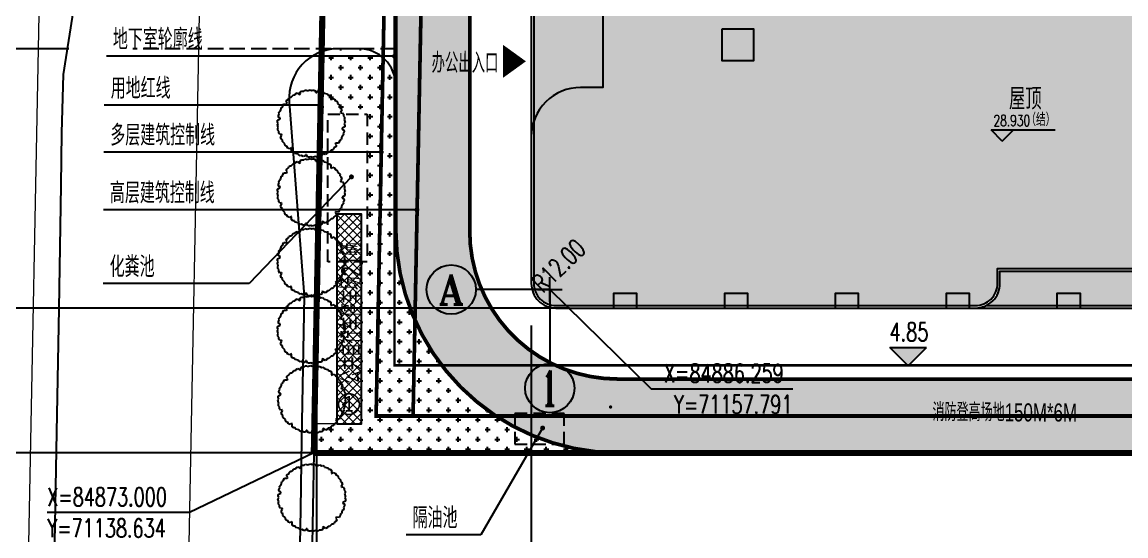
# Model space of a CAD drawing. Header units: metres. Extents: x 71066629 to 71645179, y 84793221 to 85208804.
# Drawn here: x 71114949 to 71204568, y 84866271 to 84907961 of the extents above; entities that cross this region are included whole.
import ezdxf
from ezdxf.enums import TextEntityAlignment as Align

# ---------------------------------------------------------------- set-up
doc = ezdxf.new("R2010")
doc.units = ezdxf.units.M
doc.header["$LTSCALE"] = 1000
for name, pattern in [('ACAD_ISO04W100', [30, 24, -3, 0, -3]), ('CENTER', [50.8, 31.75, -6.35, 6.35, -6.35]), ('CONTINOUS', [15000, 5000, 5000, 5000]), ('DASH', [0.35, 0.25, -0.1]), ('DASHED', [19.05, 12.7, -6.35]), ('DASHEDX2', [1.5, 1, -0.5]), ('HIDDENX2', [19.05, 12.7, -6.35])]:
    doc.linetypes.add(name, pattern=pattern)
for name, color, linetype in [('A_N_AXIS_TEXT', 7, 'Continuous'), ('A_N_DIM_ELEV', 3, 'Continuous'), ('A_N_DIM_LEAD', 3, 'Continuous'), ('A_N_PUB_TEXT', 7, 'Continuous'), ('A_OTHER_MEMBER', 134, 'Continuous'), ('A_ROOF_2', 136, 'Continuous'), ('A_SITEP_PLANT', 85, 'Continuous'), ('A_SITEP_TEX_2', 7, 'Continuous'), ('DIM_COOR', 3, 'Continuous'), ('DIM_SYMB', 3, 'Continuous'), ('G-ANN0-GRID', 85, 'Continuous'), ('G-ANNO-DIMS', 3, 'Continuous'), ('G-ANNO-LEVL', 3, 'Continuous'), ('G-ANNO-TEXT', 7, 'Continuous'), ('G-BLDG-HIGH', 1, 'Continuous'), ('G-BLDG-MULT', 1, 'Continuous'), ('G-BLDG-OTLN', 2, 'Continuous'), ('G-BLDG-POIT', 6, 'Continuous'), ('G-BLDG-ROOF', 34, 'Continuous'), ('G-BSMT-OTLN', 5, 'HIDDENX2'), ('G-FRIE-FLWL', 6, 'Continuous'), ('G-PLTG', 105, 'Continuous'), ('G-SDWK', 157, 'Continuous'), ('G-SITE-GREN', 72, 'Continuous'), ('G-SITE-PROP', 1, 'Continuous'), ('G-STRU', 134, 'Continuous'), ('G_DRIV_ROAD', 145, 'Continuous'), ('G_H_252', 252, 'Continuous'), ('G_H_253', 253, 'Continuous'), ('G_N_GUIDES', 3, 'DASH'), ('G_N_PUB_TEXT', 7, 'Continuous'), ('G_SITE_REDL', 1, 'CONTINOUS'), ('PUB_DIM', 3, 'Continuous'), ('PUB_TEXT', 7, 'Continuous')]:
    doc.layers.add(name, color=color, linetype=linetype)
for name, color, linetype, lineweight in [('G-PATT-251', 251, 'Continuous', 13), ('G-ROAD-CNTR', 24, 'DASHED', 13), ('G-ROAD-园区', 175, 'Continuous', 13), ('G-ROAD-市政', 1, 'Continuous', 13)]:
    doc.layers.add(name, color=color, linetype=linetype, lineweight=lineweight)
doc.styles.add('_TCH_AXIS', font='romant.shx')
doc.styles.add('_TCH_DIM', font='SIMPLEX', dxfattribs={"bigfont": 'GBCBIG'})
doc.styles.add('dim_font', font='SIMPLEX.shx', dxfattribs={"width": 0.8})
doc.styles.add('GAD A', font='$ gad e.shx', dxfattribs={"width": 0.7, "bigfont": '$ gad c.shx'})
doc.styles.add('黑体', font='simhei.ttf', dxfattribs={"width": 0.8})
doc.dimstyles.new('DIMN1', dxfattribs={"dimscale": 0.005, "dimtxt": 300, "dimasz": 100, "dimexe": 250, "dimexo": 300, "dimgap": 150, "dimtad": 1, "dimzin": 0, "dimdsep": 46, "dimtxsty": 'dim_font', "dimblk": 'ARCHTICK', "dimcen": 0.09, "dimclrt": 7, "dimazin": 2, "dimtfac": 1, "dimtdec": 0, "dimtix": 1, "dimtmove": 2, "dimatfit": 3, "dimldrblk": 'ARCHTICK', "dimfxl": 1, "dimtolj": 1, "dimtzin": 0, "dimarcsym": 0})
doc.dimstyles.new('DIMN500', dxfattribs={"dimscale": 5, "dimtxt": 300, "dimasz": 100, "dimexe": 250, "dimexo": 300, "dimgap": 150, "dimtad": 1, "dimdec": 0, "dimzin": 0, "dimdsep": 46, "dimtxsty": 'dim_font', "dimblk": 'ARCHTICK', "dimcen": 0.09, "dimclrt": 7, "dimazin": 2, "dimtfac": 1, "dimtdec": 0, "dimtix": 1, "dimtmove": 2, "dimatfit": 3, "dimldrblk": 'ARCHTICK', "dimtolj": 1, "dimtzin": 0, "dimarcsym": 0})

# ---------------------------------------------------------------- blocks, each defined once
blk = doc.blocks.new('20130417-8#')
at = {"layer": 'G_H_252', "linetype": 'ByBlock'}
blk.add_hatch(color=256, dxfattribs=at).paths.add_polyline_path([(24300, 26500), (24300, 51000, 0.414214), (22500, 52800), (-1515, 52800, 0.474867), (-4140, 49581), (-1611, 37267, -0.050684), (-1300, 34209), (-1300, 500, 0.414214), (500, -1300), (34550, -1300, 0.414214), (36350, 500), (36350, 1700), (57750, 1700), (57750, 500, 0.414214), (59550, -1300), (76500, -1300, 0.414214), (78300, 500), (78300, 22500, 0.414214), (76500, 24300), (26500, 24300, -0.414214)])
at = {"layer": 'G_H_253'}
h = blk.add_hatch(color=256, dxfattribs=at)
h.dxf.hatch_style = 1
h.paths.add_polyline_path([(58678, -1300, -0.287492), (57550, 500), (57550, 1500), (36550, 1500), (36550, 500, -0.287492), (35422, -1300)])
at = {"layer": 'A_N_DIM_ELEV'}
for p, q in [((36739, 12051), (35839, 12951)), ((35839, 12951), (41040, 12951)), ((36739, 12051), (37639, 12951))]:
    blk.add_line(p, q, dxfattribs=at)
at = {"layer": 'A_ROOF_2'}
blk.add_lwpolyline([(14000, 21160), (16540, 21160), (16540, 18560), (14000, 18560)], close=True, dxfattribs=at)
at = {"layer": 'G-ANN0-GRID'}
for q in [(-6000, 0), (0, -6000)]:
    blk.add_line((0, 0), q, dxfattribs=at)
for centre in [(-8000, 0), (0, -8000)]:
    blk.add_circle(centre, 2000, dxfattribs=at)
at = {"layer": 'G-BLDG-OTLN'}
blk.add_lwpolyline([(4300, 33500), (4300, 16400), (2500, 16400, 0.414214), (-1500, 12400), (-1500, 500, 0.414214), (500, -1500), (5200, -1500), (5200, -300), (7050, -300), (7050, -1500), (14200, -1500), (14200, -300), (16050, -300), (16050, -1500), (23200, -1500), (23200, -300), (25050, -300), (25050, -1500), (32200, -1500), (32200, -300), (34050, -300), (34050, -1500), (41200, -1500), (41200, -300), (43050, -300), (43050, -1500), (50200, -1500)], format="xyb", dxfattribs=at)
at = {"layer": 'G-BLDG-POIT', "linetype": 'CONTINOUS', "ltscale": 0.1}
for p, q in [((0, -1000), (0, 1000)), ((-1000, 0), (1000, 0))]:
    blk.add_line(p, q, dxfattribs=at)
at = {"layer": 'G-BLDG-ROOF'}
for p, q in [((34550, -1500), (59550, -1500)), ((35422, -1300), (58678, -1300))]:
    blk.add_line(p, q, dxfattribs=at)
blk.add_lwpolyline([(-1515, 53000, 0.474867), (-4336, 49541), (-1807, 37227, -0.050684), (-1500, 34209), (-1500, 500, 0.414214), (500, -1500), (34550, -1500, 0.414214), (36550, 500), (36550, 1500), (57550, 1500), (57550, 500, 0.414214), (59550, -1500), (76500, -1500, 0.414214), (78500, 500), (78500, 22500, 0.414214), (76500, 24500), (26500, 24500, -0.414214), (24500, 26500), (24500, 51000, 0.414214), (22500, 53000), (-1515, 53000)], format="xyb", dxfattribs=at)
blk.add_lwpolyline([(-1515, 52800, 0.474867), (-4140, 49581), (-1611, 37267, -0.050684), (-1300, 34209), (-1300, 500, 0.414214), (500, -1300), (34550, -1300, 0.414214), (36350, 500), (36350, 1700), (57750, 1700), (57750, 500, 0.414214), (59550, -1300), (76500, -1300, 0.414214), (78300, 500), (78300, 22500, 0.414214), (76500, 24300), (26500, 24300, -0.414214), (24300, 26500), (24300, 51000, 0.414214), (22500, 52800)], format="xyb", close=True, dxfattribs=at)
at = {"layer": 'A_N_AXIS_TEXT', "style": '_TCH_AXIS'}
for s, height, width, p, p2 in [('A', 2430, 0.9, (-9041, -1215), (-6959, -1215)), ('1', 2889, 0.5, (-688, -9445), (688, -9445))]:
    blk.add_text(s, height=height, dxfattribs=dict(at, width=width)).set_placement(p, p2, align=Align.FIT)
at = {"layer": 'A_N_PUB_TEXT', "linetype": 'ByBlock', "style": 'GAD A', "width": 0.8}
blk.add_text('屋顶', height=1750, dxfattribs=at).set_placement((37282, 14601))
at = {"layer": 'PUB_TEXT', "style": '_TCH_DIM'}
blk.add_text('（结）', height=1050, dxfattribs=at).set_placement((38685, 13266))
at = {"layer": 'PUB_TEXT', "style": '_TCH_DIM', "width": 0.705882}
blk.add_text('28.930', height=892.5, dxfattribs=at).set_placement((36019, 13266))
blk = doc.blocks.new('BRANCHD', base_point=(0.5, 0.5))
for p, q in [((0.951, 0.743), (0.931, 0.754)), ((0.962, 0.694), (0.951, 0.743)), ((0.974, 0.687), (0.962, 0.694)), ((0.987, 0.668), (0.974, 0.687)), ((0.982, 0.647), (0.987, 0.668)), ((0.97, 0.587), (0.994, 0.594)), ((0.97, 0.571), (0.97, 0.587)), ((1.008, 0.55), (0.97, 0.571)), ((0.997, 0.62), (0.982, 0.647)), ((0.994, 0.594), (0.997, 0.62)), ((0.998, 0.504), (1.008, 0.52)), ((1.008, 0.52), (1.008, 0.55))]:
    blk.add_line(p, q)
blk = doc.blocks.new('A$C203C35CE')
at = {"layer": 'A_SITEP_PLANT', "extrusion": (0, 0, -1), "yscale": 2981.739130434784, "zscale": -2981.739130434782}
for xscale, rotation in [(2981.739130434763, 60.00000000017639), (2981.739130434784, 90), (2981.739130434794, 30.00000000017586), (2981.739130434769, 120.0000000001762), (2981.739130434778, 150.0000000001759), (2981.739130434778, 330.0000000001759), (2981.739130434755, 180.0000000001761), (2981.739130434769, 300.0000000001762), (2981.739130434794, 210.0000000001759), (2981.739130434784, 270), (2981.739130434763, 240.0000000001764)]:
    blk.add_blockref('BRANCHD', (-1526, 1526), dxfattribs=dict(at, xscale=xscale, rotation=rotation))
at = {"layer": 'A_SITEP_PLANT', "extrusion": (0, 0, -1), "xscale": 2981.739130434755, "yscale": 2981.739130434784, "zscale": -2981.739130434782}
blk.add_blockref('BRANCHD', (-1526, 1526), dxfattribs=at)
blk = doc.blocks.new('A$C237376EB')
at = {"layer": 'G-ROAD-CNTR', "linetype": 'ACAD_ISO04W100'}
blk.add_line((557.882, 796.653), (549.858, 385.849), dxfattribs=at)
at = {"layer": 'G-ROAD-市政', "linetype": 'Continuous'}
for p, q in [((564.51, 623.909), (560.745, 431.142)), ((537.729, 430.556), (539.096, 500.543))]:
    blk.add_line(p, q, dxfattribs=at)
at = {"layer": 'G-SITE-GREN', "color": 3, "linetype": 'Continuous'}
blk.add_line((561.325, 460.849), (719.552, 460.849), dxfattribs=at)
blk = doc.blocks.new('_ARCHTICK')
at = {"color": 0, "linetype": 'ByBlock', "const_width": 0.4}
blk.add_lwpolyline([(-0.5, -0.5), (0.5, 0.5)], dxfattribs=at)
blk = doc.blocks.new('*D27')
at = {"layer": 'Defpoints', "color": 0, "transparency": 16777216}
for p in [(71107625, 84939259), (71160886, 84939259), (71160886, 84884759)]:
    blk.add_point(p, dxfattribs=at)
at = {"layer": 'G-ANNO-DIMS', "color": 0, "lineweight": -2, "transparency": 16777216}
for p, q in [((71159386, 84939259), (71106375, 84939259)), ((71107625, 84884759), (71107625, 84939259)), ((71159386, 84884759), (71106375, 84884759))]:
    blk.add_line(p, q, dxfattribs=at)
at = {"layer": 'G-ANNO-DIMS', "color": 0, "lineweight": -2, "transparency": 16777216, "xscale": 500, "yscale": 500, "zscale": 500}
for p, rotation in [((71107625, 84939259), 90), ((71107625, 84884759), 270)]:
    blk.add_blockref('_ARCHTICK', p, dxfattribs=dict(at, rotation=rotation))
at = {"layer": 'G-ANNO-DIMS', "color": 7, "transparency": 16777216, "insert": (71106125, 84912009), "char_height": 1500, "attachment_point": 5, "rotation": 90, "style": 'dim_font'}
blk.add_mtext('\\A1;54500', dxfattribs=at)
blk = doc.blocks.new('*D28')
at = {"layer": 'Defpoints', "color": 0, "transparency": 16777216}
for p in [(71107625, 84884759), (71160886, 84884759), (71160886, 84873000)]:
    blk.add_point(p, dxfattribs=at)
at = {"layer": 'G-ANNO-DIMS', "color": 0, "lineweight": -2, "transparency": 16777216}
for p, q in [((71159386, 84884759), (71106375, 84884759)), ((71107625, 84873000), (71107625, 84884759)), ((71159386, 84873000), (71106375, 84873000))]:
    blk.add_line(p, q, dxfattribs=at)
at = {"layer": 'G-ANNO-DIMS', "color": 0, "lineweight": -2, "transparency": 16777216, "xscale": 500, "yscale": 500, "zscale": 500}
for p, rotation in [((71107625, 84884759), 90), ((71107625, 84873000), 270)]:
    blk.add_blockref('_ARCHTICK', p, dxfattribs=dict(at, rotation=rotation))
at = {"layer": 'G-ANNO-DIMS', "color": 7, "transparency": 16777216, "insert": (71106125, 84878880), "char_height": 1500, "attachment_point": 5, "rotation": 90, "style": 'dim_font'}
blk.add_mtext('\\A1;11759', dxfattribs=at)
blk = doc.blocks.new('*D68')
at = {"layer": 'Defpoints', "color": 0, "transparency": 16777216}
for p in [(71113223, 84905799), (71120250, 84905799), (71120250, 84822529)]:
    blk.add_point(p, dxfattribs=at)
at = {"layer": 'PUB_DIM', "color": 0, "lineweight": -2, "transparency": 16777216}
for p, q in [((71118750, 84905799), (71111973, 84905799)), ((71113223, 84822529), (71113223, 84905799)), ((71118750, 84822529), (71111973, 84822529))]:
    blk.add_line(p, q, dxfattribs=at)
at = {"layer": 'PUB_DIM', "color": 0, "lineweight": -2, "transparency": 16777216, "xscale": 500, "yscale": 500, "zscale": 500}
for p, rotation in [((71113223, 84905799), 90), ((71113223, 84822529), 270)]:
    blk.add_blockref('_ARCHTICK', p, dxfattribs=dict(at, rotation=rotation))
at = {"layer": 'PUB_DIM', "color": 7, "transparency": 16777216, "insert": (71111723, 84864164), "char_height": 1500, "attachment_point": 5, "rotation": 90, "style": 'dim_font'}
blk.add_mtext('\\A1;83270', dxfattribs=at)
blk = doc.blocks.new('*D69')
at = {"layer": 'Defpoints', "color": 0, "transparency": 16777216}
for p in [(71113223, 84916799), (71120250, 84916799), (71120250, 84905799)]:
    blk.add_point(p, dxfattribs=at)
at = {"layer": 'PUB_DIM', "color": 0, "lineweight": -2, "transparency": 16777216}
for p, q in [((71118750, 84916799), (71111973, 84916799)), ((71113223, 84905799), (71113223, 84916799)), ((71118750, 84905799), (71111973, 84905799))]:
    blk.add_line(p, q, dxfattribs=at)
at = {"layer": 'PUB_DIM', "color": 0, "lineweight": -2, "transparency": 16777216, "xscale": 500, "yscale": 500, "zscale": 500}
for p, rotation in [((71113223, 84916799), 90), ((71113223, 84905799), 270)]:
    blk.add_blockref('_ARCHTICK', p, dxfattribs=dict(at, rotation=rotation))
at = {"layer": 'PUB_DIM', "color": 7, "transparency": 16777216, "insert": (71111723, 84911299), "char_height": 1500, "attachment_point": 5, "rotation": 90, "style": 'dim_font'}
blk.add_mtext('\\A1;11000', dxfattribs=at)
blk = doc.blocks.new('*D99')
at = {"layer": 'Defpoints', "color": 0, "transparency": 16777216}
for p in [(71138847, 84884852), (71156274, 84884852), (71156274, 84856704)]:
    blk.add_point(p, dxfattribs=at)
at = {"layer": 'G-ANNO-DIMS', "color": 0, "lineweight": -2, "transparency": 16777216}
for p, q in [((71138847, 84883352), (71138847, 84855454)), ((71156274, 84883352), (71156274, 84855454)), ((71138847, 84856704), (71156274, 84856704))]:
    blk.add_line(p, q, dxfattribs=at)
at = {"layer": 'G-ANNO-DIMS', "color": 0, "lineweight": -2, "transparency": 16777216, "xscale": 500, "yscale": 500, "zscale": 500, "rotation": 180}
blk.add_blockref('_ARCHTICK', (71138847, 84856704), dxfattribs=at)
at = {"layer": 'G-ANNO-DIMS', "color": 0, "lineweight": -2, "transparency": 16777216, "xscale": 500, "yscale": 500, "zscale": 500}
blk.add_blockref('_ARCHTICK', (71156274, 84856704), dxfattribs=at)
at = {"layer": 'G-ANNO-DIMS', "color": 7, "transparency": 16777216, "insert": (71147561, 84858204), "char_height": 1500, "attachment_point": 5, "style": 'dim_font'}
blk.add_mtext('\\A1;17427', dxfattribs=at)
blk = doc.blocks.new('*D100')
at = {"layer": 'Defpoints', "color": 0, "transparency": 16777216}
for p in [(71156274, 84884852), (71240553, 84884852), (71240553, 84856704)]:
    blk.add_point(p, dxfattribs=at)
at = {"layer": 'G-ANNO-DIMS', "color": 0, "lineweight": -2, "transparency": 16777216}
for p, q in [((71156274, 84883352), (71156274, 84855454)), ((71240553, 84883352), (71240553, 84855454)), ((71156274, 84856704), (71240553, 84856704))]:
    blk.add_line(p, q, dxfattribs=at)
at = {"layer": 'G-ANNO-DIMS', "color": 0, "lineweight": -2, "transparency": 16777216, "xscale": 500, "yscale": 500, "zscale": 500, "rotation": 180}
blk.add_blockref('_ARCHTICK', (71156274, 84856704), dxfattribs=at)
at = {"layer": 'G-ANNO-DIMS', "color": 0, "lineweight": -2, "transparency": 16777216, "xscale": 500, "yscale": 500, "zscale": 500}
blk.add_blockref('_ARCHTICK', (71240553, 84856704), dxfattribs=at)
at = {"layer": 'G-ANNO-DIMS', "color": 7, "transparency": 16777216, "insert": (71198413, 84858204), "char_height": 1500, "attachment_point": 5, "style": 'dim_font'}
blk.add_mtext('\\A1;84.26', dxfattribs=at)
blk = doc.blocks.new('*D154')
at = {"layer": 'Defpoints', "color": 0, "transparency": 16777216}
for p in [(71156274, 84886760), (71156292, 84886760), (71156292, 84886760)]:
    blk.add_point(p, dxfattribs=at)
at = {"layer": 'PUB_DIM', "color": 0, "lineweight": -2, "transparency": 16777216}
for p, q in [((71156274, 84886761), (71156274, 84886761)), ((71156274, 84886760), (71156292, 84886760)), ((71156292, 84886758), (71156292, 84886758))]:
    blk.add_line(p, q, dxfattribs=at)
at = {"layer": 'PUB_DIM', "color": 0, "lineweight": -2, "transparency": 16777216, "xscale": 0.5, "yscale": 0.5, "zscale": 0.5}
for p, rotation in [((71156274, 84886760), 178.8810751289459), ((71156292, 84886760), 358.8810751289458)]:
    blk.add_blockref('_ARCHTICK', p, dxfattribs=dict(at, rotation=rotation))
at = {"layer": 'PUB_DIM', "color": 7, "transparency": 16777216, "insert": (71156283, 84886761), "char_height": 1.5, "attachment_point": 5, "rotation": 358.88108, "style": 'dim_font'}
blk.add_mtext('\\A1;17.39', dxfattribs=at)
blk = doc.blocks.new('*D166')
at = {"layer": 'Defpoints', "color": 0, "transparency": 16777216}
for p in [(71156292, 84874379), (71156596, 84874379), (71156596, 84874371)]:
    blk.add_point(p, dxfattribs=at)
at = {"layer": 'PUB_DIM', "color": 0, "lineweight": -2, "transparency": 16777216}
for p, q in [((71156292, 84874378), (71156292, 84874370)), ((71156292, 84874371), (71156596, 84874371)), ((71156596, 84874378), (71156596, 84874370))]:
    blk.add_line(p, q, dxfattribs=at)
at = {"layer": 'PUB_DIM', "color": 0, "lineweight": -2, "transparency": 16777216, "xscale": 0.5, "yscale": 0.5, "zscale": 0.5, "rotation": 180}
blk.add_blockref('_ARCHTICK', (71156292, 84874371), dxfattribs=at)
at = {"layer": 'PUB_DIM', "color": 0, "lineweight": -2, "transparency": 16777216, "xscale": 0.5, "yscale": 0.5, "zscale": 0.5}
blk.add_blockref('_ARCHTICK', (71156596, 84874371), dxfattribs=at)
at = {"layer": 'PUB_DIM', "color": 7, "transparency": 16777216, "insert": (71156444, 84874373), "char_height": 1.5, "attachment_point": 5, "style": 'dim_font'}
blk.add_mtext('\\A1;304.20', dxfattribs=at)
blk = doc.blocks.new('*D168')
at = {"layer": 'Defpoints', "color": 0, "transparency": 16777216}
for p in [(71163291, 84884760), (71163291, 84884754), (71163296, 84884760)]:
    blk.add_point(p, dxfattribs=at)
at = {"layer": 'PUB_DIM', "color": 0, "lineweight": -2, "transparency": 16777216}
for p, q in [((71163293, 84884760), (71163297, 84884760)), ((71163293, 84884754), (71163297, 84884754)), ((71163296, 84884754), (71163296, 84884760))]:
    blk.add_line(p, q, dxfattribs=at)
at = {"layer": 'PUB_DIM', "color": 0, "lineweight": -2, "transparency": 16777216, "xscale": 0.5, "yscale": 0.5, "zscale": 0.5}
for p, rotation in [((71163296, 84884760), 90), ((71163296, 84884754), 270)]:
    blk.add_blockref('_ARCHTICK', p, dxfattribs=dict(at, rotation=rotation))
at = {"layer": 'PUB_DIM', "color": 7, "transparency": 16777216, "insert": (71163294, 84884757), "char_height": 1.5, "attachment_point": 5, "rotation": 90, "style": 'dim_font'}
blk.add_mtext('\\A1;5.76', dxfattribs=at)
blk = doc.blocks.new('*D169')
at = {"layer": 'Defpoints', "color": 0, "transparency": 16777216}
for p in [(71163291, 84884754), (71163291, 84884748), (71163296, 84884754)]:
    blk.add_point(p, dxfattribs=at)
at = {"layer": 'PUB_DIM', "color": 0, "lineweight": -2, "transparency": 16777216}
for p, q in [((71163293, 84884754), (71163297, 84884754)), ((71163293, 84884748), (71163297, 84884748)), ((71163296, 84884748), (71163296, 84884754))]:
    blk.add_line(p, q, dxfattribs=at)
at = {"layer": 'PUB_DIM', "color": 0, "lineweight": -2, "transparency": 16777216, "xscale": 0.5, "yscale": 0.5, "zscale": 0.5}
for p, rotation in [((71163296, 84884754), 90), ((71163296, 84884748), 270)]:
    blk.add_blockref('_ARCHTICK', p, dxfattribs=dict(at, rotation=rotation))
at = {"layer": 'PUB_DIM', "color": 7, "transparency": 16777216, "insert": (71163294, 84884751), "char_height": 1.5, "attachment_point": 5, "rotation": 90, "style": 'dim_font'}
blk.add_mtext('\\A1;6.00', dxfattribs=at)
blk = doc.blocks.new('*D180')
at = {"layer": 'Defpoints', "color": 0, "transparency": 16777216}
for p in [(71156274, 84886760), (71156292, 84886760), (71156292, 84886760)]:
    blk.add_point(p, dxfattribs=at)
at = {"layer": 'PUB_DIM', "color": 0, "lineweight": -2, "transparency": 16777216}
for p, q in [((71156274, 84886761), (71156274, 84886761)), ((71156274, 84886760), (71156292, 84886760)), ((71156292, 84886758), (71156292, 84886758))]:
    blk.add_line(p, q, dxfattribs=at)
at = {"layer": 'PUB_DIM', "color": 0, "lineweight": -2, "transparency": 16777216, "xscale": 0.5, "yscale": 0.5, "zscale": 0.5}
for p, rotation in [((71156274, 84886760), 178.8810751289459), ((71156292, 84886760), 358.8810751289458)]:
    blk.add_blockref('_ARCHTICK', p, dxfattribs=dict(at, rotation=rotation))
at = {"layer": 'PUB_DIM', "color": 7, "transparency": 16777216, "insert": (71156283, 84886761), "char_height": 1.5, "attachment_point": 5, "rotation": 358.88108, "style": 'dim_font'}
blk.add_mtext('\\A1;17.39', dxfattribs=at)
blk = doc.blocks.new('*D185')
at = {"layer": 'Defpoints', "color": 0, "transparency": 16777216}
for p in [(71163291, 84884760), (71163291, 84884754), (71163296, 84884760)]:
    blk.add_point(p, dxfattribs=at)
at = {"layer": 'PUB_DIM', "color": 0, "lineweight": -2, "transparency": 16777216}
for p, q in [((71163293, 84884760), (71163297, 84884760)), ((71163293, 84884754), (71163297, 84884754)), ((71163296, 84884754), (71163296, 84884760))]:
    blk.add_line(p, q, dxfattribs=at)
at = {"layer": 'PUB_DIM', "color": 0, "lineweight": -2, "transparency": 16777216, "xscale": 0.5, "yscale": 0.5, "zscale": 0.5}
for p, rotation in [((71163296, 84884760), 90), ((71163296, 84884754), 270)]:
    blk.add_blockref('_ARCHTICK', p, dxfattribs=dict(at, rotation=rotation))
at = {"layer": 'PUB_DIM', "color": 7, "transparency": 16777216, "insert": (71163294, 84884757), "char_height": 1.5, "attachment_point": 5, "rotation": 90, "style": 'dim_font'}
blk.add_mtext('\\A1;5.76', dxfattribs=at)
blk = doc.blocks.new('*D186')
at = {"layer": 'Defpoints', "color": 0, "transparency": 16777216}
for p in [(71163291, 84884754), (71163291, 84884748), (71163296, 84884754)]:
    blk.add_point(p, dxfattribs=at)
at = {"layer": 'PUB_DIM', "color": 0, "lineweight": -2, "transparency": 16777216}
for p, q in [((71163293, 84884754), (71163297, 84884754)), ((71163293, 84884748), (71163297, 84884748)), ((71163296, 84884748), (71163296, 84884754))]:
    blk.add_line(p, q, dxfattribs=at)
at = {"layer": 'PUB_DIM', "color": 0, "lineweight": -2, "transparency": 16777216, "xscale": 0.5, "yscale": 0.5, "zscale": 0.5}
for p, rotation in [((71163296, 84884754), 90), ((71163296, 84884748), 270)]:
    blk.add_blockref('_ARCHTICK', p, dxfattribs=dict(at, rotation=rotation))
at = {"layer": 'PUB_DIM', "color": 7, "transparency": 16777216, "insert": (71163294, 84884751), "char_height": 1.5, "attachment_point": 5, "rotation": 90, "style": 'dim_font'}
blk.add_mtext('\\A1;6.00', dxfattribs=at)

msp = doc.modelspace()

# ---------------------------------------------------------------- hatches: boundary and pattern name
at = {"layer": 'G-ANNO-LEVL'}
msp.add_hatch(color=256, dxfattribs=at).paths.add_polyline_path([(71186889.873, 84880057.805), (71185389.873, 84881557.805), (71188389.873, 84881557.805)])
at = {"layer": 'G-FRIE-FLWL'}
h = msp.add_hatch(dxfattribs=at)
h.set_pattern_fill('AR-HBONE', color=256, scale=1000, style=0)
h.set_pattern_definition([(45, (-676619.85, 0), (6e-14, 862.1045876), [1828.8, -609.6]), (135, (-676188.8, 431.05), (6e-14, 862.1045876), [1828.8, -609.6])])
edge = h.paths.add_edge_path()
edge.add_line((71145291.497, 84939259.314), (71145291.497, 84891119.952))
edge.add_arc((71163411.855, 84891119.952), 18120.358, 180, 269.61814802)
edge.add_line((71163291.091, 84872999.997), (71240555.926, 84872999.997))
edge.add_line((71240555.926, 84872999.997), (71240555.926, 84878999.997))
edge.add_line((71240555.926, 84878999.997), (71163289.487, 84878999.997))
edge.add_arc((71163289.487, 84890998.387), 11998.39, 179.99231142, 270, ccw=False)
edge.add_line((71151291.097, 84890999.997), (71151291.097, 84939259.314))
edge.add_line((71151291.097, 84939259.314), (71145291.497, 84939259.314))
at = {"layer": 'G-PATT-251'}
h = msp.add_hatch(dxfattribs=at)
h.set_pattern_fill('ANSI37', color=256, scale=300, style=0)
h.set_pattern_definition([(45, (0, 0), (-336.7596045, 336.7596045), []), (135, (0, 0), (-336.7596045, -336.7596045), [])])
h.paths.add_polyline_path([(71140508.769, 84875374.188), (71142508.769, 84875374.188), (71142508.769, 84892374.188), (71140508.769, 84892374.188)])
at = {"layer": 'G-PLTG'}
h = msp.add_hatch(dxfattribs=at)
h.set_pattern_fill('CROSS', color=256, scale=500, style=0)
h.set_pattern_definition([(0, (0, 0), (793.75, 793.75), [396.875, -1190.625]), (90, (198.4, -198.4), (-793.75, 793.75), [396.875, -1190.625])])
h.paths.add_polyline_path([(71160984.086, 84873148.443), (71160984.086, 84872999.995), (71138633.836, 84872999.946), (71138680.208, 84875374.188), (71142508.769, 84875374.188), (71142508.769, 84888503.234), (71142959.84, 84888503.234), (71142959.84, 84900503.234), (71139172.38, 84900577.209), (71139269.826, 84905562.139), (71140626.753, 84905799.328), (71142291.195, 84905799.328, -0.414215988), (71145291.195, 84902799.303), (71145291.097, 84891000.136, 0.377054879)])

# ---------------------------------------------------------------- linework, layer by layer
at = {"layer": 'A_N_DIM_LEAD'}
for p, q in [((71141688.843, 84895402.731), (71133377.976, 84886743.03)), ((71133377.976, 84886743.03), (71121536.601, 84886743.03)), ((71157210.942, 84875023.979), (71152202.828, 84866364.277)), ((71152202.828, 84866364.277), (71146127.312, 84866364.277))]:
    msp.add_line(p, q, dxfattribs=at)
at = {"layer": 'A_N_DIM_LEAD', "const_width": 200}
for points in [[(71141758.085, 84895474.88, 1), (71141619.6, 84895330.582, 1)], [(71157261.005, 84875110.545, 1), (71157160.879, 84874937.413, 1)]]:
    msp.add_lwpolyline(points, format="xyb", close=True, dxfattribs=at)
at = {"layer": 'A_SITEP_TEX_2'}
msp.add_lwpolyline([(71153981.116, 84904776.527, 2700, 0, 0), (71155853.134, 84904776.527, 0, 0, 0)], format="xyseb", dxfattribs=at)
at = {"layer": 'DIM_COOR', "color": 3}
for p, q in [((71157791.453, 84886259.314), (71166020.431, 84878204.112)), ((71166020.431, 84878204.112), (71177515.431, 84878204.112)), ((71138633.758, 84873000), (71128537.609, 84868170.866)), ((71128537.609, 84868170.866), (71116987.609, 84868170.866))]:
    msp.add_line(p, q, dxfattribs=at)
at = {"layer": 'DIM_SYMB', "const_width": 133.333}
msp.add_lwpolyline([(71162778.822, 84876687.53, 1), (71162673.554, 84876769.362, 1)], format="xyb", close=True, dxfattribs=at)
at = {"layer": 'G-ANNO-DIMS'}
for p, q in [((71132156.06, 84905194.142), (71121796.116, 84905194.142)), ((71145191.661, 84905194.142), (71132156.06, 84905194.142)), ((71125363.156, 84901216.167), (71121619.751, 84901216.167)), ((71139184.859, 84901216.167), (71125363.156, 84901216.167)), ((71127693.648, 84897413.344), (71121587.374, 84897413.344)), ((71144111.535, 84897413.344), (71127693.648, 84897413.344)), ((71127013.197, 84892730.257), (71121557.537, 84892730.257)), ((71147006.21, 84892730.257), (71127013.197, 84892730.257))]:
    msp.add_line(p, q, dxfattribs=at)
at = {"layer": 'G-ANNO-DIMS', "const_width": 200}
for points in [[(71145291.661, 84905194.142, 1), (71145091.661, 84905194.142, 1)], [(71139284.859, 84901216.167, 1), (71139084.859, 84901216.167, 1)], [(71144211.535, 84897413.344, 1), (71144011.535, 84897413.344, 1)], [(71147106.21, 84892730.257, 1), (71146906.21, 84892730.257, 1)]]:
    msp.add_lwpolyline(points, format="xyb", close=True, dxfattribs=at)
at = {"layer": 'G-ANNO-LEVL'}
for p, q in [((71186889.873, 84880057.805), (71185389.873, 84881557.805)), ((71185389.873, 84881557.805), (71188389.873, 84881557.805)), ((71186889.873, 84880057.805), (71188389.873, 84881557.805))]:
    msp.add_line(p, q, dxfattribs=at)
at = {"layer": 'G-ANNO-TEXT', "const_width": 123.992}
msp.add_lwpolyline([(71140646.835, 84876964.826, 1), (71142332.883, 84876964.826, 1)], format="xyb", close=True, dxfattribs=at)
at = {"layer": 'G-BLDG-HIGH', "linetype": 'DASH', "ltscale": 5, "const_width": 300}
msp.add_lwpolyline([(71148092.747, 84947625.344), (71146693.905, 84875999.994)], dxfattribs=at)
at = {"layer": 'G-BLDG-MULT', "linetype": 'DASH', "ltscale": 5, "const_width": 300}
msp.add_lwpolyline([(71145082.796, 84947145.127), (71143693.332, 84875999.994), (71281870.002, 84875999.994), (71296811.975, 84875999.994), (71311745.979, 84876484.258), (71466129.695, 84881489.509), (71464935.393, 84925672.058), (71467623.383, 84955755.696), (71467410.204, 84963644.286), (71369769.258, 84964671.238), (71337717.675, 84964938.771), (71266511.92, 84965533.622), (71265268.492, 84965533.216), (71264047.088, 84965511.401), (71262826.14, 84965468.278), (71261606.214, 84965403.846), (71260387.023, 84965318.137), (71259170.082, 84965211.395), (71257955.463, 84965083.208), (71256754.527, 84964935.277), (71254843.755, 84964656.75), (71145082.796, 84947145.127)], dxfattribs=at)
at = {"layer": 'G-BSMT-OTLN', "ltscale": 0.1, "const_width": 200}
msp.add_lwpolyline([(71463841.627, 84964909.493), (71234641.627, 84964909.493), (71234641.627, 84958909.493), (71195336.438, 84958909.493), (71145191.627, 84950909.225), (71145191.627, 84880109.493), (71249141.627, 84880109.493), (71249141.627, 84877109.493), (71391141.627, 84877109.493), (71391141.627, 84880109.493), (71463841.627, 84880109.493)], close=True, dxfattribs=at)
at = {"layer": 'G-FRIE-FLWL', "linetype": 'DASH', "ltscale": 5}
for p, q in [((71145291.497, 84939259.314), (71145291.097, 84890999.997)), ((71151291.097, 84937898.358), (71151291.097, 84890999.997)), ((71145291.219, 84905799.328), (71123953.548, 84905799.328)), ((71233384.221, 84878999.997), (71163291.097, 84878999.997)), ((71163291.098, 84878999.997), (71240555.926, 84878999.997)), ((71240555.926, 84872999.997), (71163291.091, 84872999.997))]:
    msp.add_line(p, q, dxfattribs=at)
at = {"layer": 'G-FRIE-FLWL', "linetype": 'DASH', "ltscale": 5, "const_width": 300}
msp.add_lwpolyline([(71145291.497, 84939259.314), (71145291.497, 84891119.952, 0.412262898), (71163291.091, 84872999.997), (71240555.926, 84872999.997), (71240555.926, 84878999.997), (71163289.487, 84878999.997, -0.414252867), (71151291.097, 84890999.997), (71151291.097, 84939259.314), (71145291.497, 84939259.314)], format="xyb", dxfattribs=at)
at = {"layer": 'G-FRIE-FLWL', "linetype": 'DASH', "ltscale": 5}
for centre, radius, start, end in [((71163291.095, 84890999.994), 17999.998, 179.99998985, 269.99998985), ((71163291.097, 84890999.997), 12000, 180.00000018, 270.00000008)]:
    msp.add_arc(centre, radius, start, end, dxfattribs=at)
at = {"layer": 'G-ROAD-园区'}
msp.add_line((71145291.195, 84902799.303), (71145291.097, 84890999.991), dxfattribs=at)
msp.add_lwpolyline([(71142508.769, 84875374.188), (71138680.208, 84875374.188)], dxfattribs=at)
msp.add_arc((71163291.095, 84890999.987), 17999.998, 179.99998985, 269.99998985, dxfattribs=at)
at = {"layer": 'G-SDWK'}
for p, q in [((71142291.195, 84905799.328), (71140626.753, 84905799.328)), ((71136638.335, 84901495.155), (71137362.125, 84892004.577)), ((71137362.125, 84892004.577), (71137842, 84885714)), ((71137842, 84885714), (71137647.494, 84874093.772)), ((71137647.494, 84874093.772), (71137552.664, 84868442.415)), ((71137552.664, 84868442.415), (71137168.924, 84845505.46))]:
    msp.add_line(p, q, dxfattribs=at)
msp.add_lwpolyline([(71124209.949, 85008493.596), (71123831.362, 84985369.968), (71123546.48, 84969380.163), (71123228.287, 84951553.301), (71123119.235, 84938103.944), (71123089, 84933135), (71121311.638, 84922674.042), (71119750.714, 84913045.611), (71118493.439, 84905087.624), (71118275, 84903705), (71118158.604, 84898965.368), (71118096.125, 84894710.098), (71117920.349, 84884721.751), (71117738.199, 84874698.113), (71117575.73, 84865741.992)], dxfattribs=at)
for centre, radius, start, end in [((71140626.753, 84901799.328), 4000, 90, 184.36116857), ((71142291.195, 84902799.328), 3000, 359.99952543, 90)]:
    msp.add_arc(centre, radius, start, end, dxfattribs=at)
at = {"layer": 'G-SITE-PROP', "color": 1, "linetype": 'CENTER', "ltscale": 0.1, "const_width": 500}
msp.add_lwpolyline([(71472278.139, 84968593.364), (71472629.36, 84955600.218), (71469941.372, 84925516.599), (71471208.114, 84878652.581), (71471208.114, 84878652.581), (71296860.553, 84872999.995, -0.008064359), (71296860.553, 84872999.995), (71138633.758, 84872999.995, -0.828017038), (71138633.758, 84872999.995), (71140165.485, 84951423.818), (71254089.189, 84969599.609, -0.041638667), (71266531.938, 84970533.63), (71369816.367, 84969671.02), (71472278.139, 84968593.364), (71472629.36, 84955600.218), (71469941.372, 84925516.599), (71471208.114, 84878652.581), (71471208.114, 84878652.581), (71296860.553, 84872999.995, -0.008064359), (71296860.553, 84872999.995), (71138633.758, 84872999.995, -0.828017038), (71138633.758, 84872999.995), (71140169.386, 84951623.516)], format="xyb", dxfattribs=at)
at = {"layer": 'G-STRU', "linetype": 'DASHEDX2'}
msp.add_lwpolyline([(71142959.84, 84900503.234), (71142959.84, 84888503.234), (71139759.84, 84888503.234), (71139759.84, 84900503.234)], close=True, dxfattribs=at)
at = {"layer": 'G-STRU'}
msp.add_lwpolyline([(71140508.769, 84875374.188), (71142508.769, 84875374.188), (71142508.769, 84892374.188), (71140508.769, 84892374.188)], close=True, dxfattribs=at)
at = {"layer": 'G-STRU', "linetype": 'DASHEDX2', "elevation": 0.051}
msp.add_lwpolyline([(71154964.099, 84873708.51), (71158964.099, 84873708.51), (71158964.099, 84876208.51), (71154964.099, 84876208.51)], close=True, dxfattribs=at)
at = {"layer": 'G_DRIV_ROAD'}
for p, q in [((71138633.789, 84873000), (71138053.589, 84843293.03)), ((71281869.995, 84873000), (71138633.789, 84873000))]:
    msp.add_line(p, q, dxfattribs=at)
at = {"layer": 'G_SITE_REDL', "linetype": 'DASH', "ltscale": 5, "const_width": 300}
msp.add_lwpolyline([(71148092.747, 84947625.344), (71146693.905, 84875999.994)], dxfattribs=at)
at = {"layer": 'PUB_DIM', "ltscale": 0.5}
msp.add_lwpolyline([(71162153.219, 84889619.396, 0, 0, 0), (71155524.697, 84883209.849, 330, 0, 0), (71154805.816, 84882514.716, 0, 0, 0)], format="xyseb", dxfattribs=at)

# ---------------------------------------------------------------- block references
at = {"layer": 'A_OTHER_MEMBER', "linetype": 'ByBlock'}
msp.add_blockref('20130417-8#', (71157791.453, 84886259.314), dxfattribs=at)
at = {"layer": 'A_SITEP_PLANT', "xscale": 1.8, "yscale": 1.8, "zscale": 1.8, "rotation": 90}
for p in [(71141168.235, 84896975.152), (71141168.235, 84891399.404), (71141168.235, 84885740.909), (71141168.235, 84880255.279), (71141216.762, 84874605.361), (71141216.762, 84866624.612)]:
    msp.add_blockref('A$C203C35CE', p, dxfattribs=at)
at = {"layer": 'G_N_GUIDES', "xscale": 1000, "yscale": 1000, "zscale": 1000}
msp.add_blockref('A$C237376EB', (70577308.677, 84412150.795), dxfattribs=at)

# ---------------------------------------------------------------- texts
at = {"layer": 'A_N_PUB_TEXT', "style": '_TCH_DIM'}
for s, p in [('地下室轮廓线', (71122321.116, 84905719.142)), ('用地红线', (71122144.751, 84901741.167)), ('多层建筑控制线', (71122112.374, 84897938.344)), ('高层建筑控制线', (71122082.537, 84893255.257)), ('化粪池', (71122061.601, 84887268.03)), ('隔油池', (71146652.312, 84866889.277))]:
    msp.add_text(s, height=1687.9433, dxfattribs=at).set_placement(p)
at = {"layer": 'A_N_PUB_TEXT', "style": '_TCH_DIM', "width": 0.705882}
msp.add_text('4.85', height=1487.5, dxfattribs=at).set_placement((71185379.873, 84882082.805))
at = {"layer": 'G-ANNO-TEXT', "style": 'GAD A', "width": 0.7}
msp.add_text('公共自行车停车场21辆', height=1631.00444, rotation=89.79549516, dxfattribs=at).set_placement((71142464.732, 84878634.83))
at = {"layer": 'G-ANNO-TEXT', "style": '黑体', "width": 0.8}
msp.add_text('1', height=1314.346, dxfattribs=at).set_placement((71141128.976, 84876355.568))
at = {"layer": 'G-FRIE-FLWL', "linetype": 'DASH', "style": 'GAD A', "width": 0.7}
msp.add_text('消防登高场地150M*6M', height=1467.904, rotation=359.79549604, dxfattribs=at).set_placement((71188860.513, 84875586.118))
at = {"layer": 'G_N_PUB_TEXT', "style": 'GAD A', "width": 0.7}
msp.add_text('办公出入口', height=1631.0044, rotation=359.79549586, dxfattribs=at).set_placement((71148197.749, 84903840.056))
at = {"layer": 'PUB_DIM', "color": 7, "style": '_TCH_DIM', "width": 0.705882}
msp.add_text('R12.00', height=1487.5, rotation=44.03781141, dxfattribs=at).set_placement((71157246.379, 84885932.402))
at = {"layer": 'PUB_TEXT', "color": 3, "style": '_TCH_DIM', "width": 0.705882}
for s, p in [('X=84886.259', (71167065.431, 84878729.112)), ('Y=71157.791', (71167865.431, 84876191.612)), ('X=84873.000', (71116987.609, 84868695.866)), ('Y=71138.634', (71116987.609, 84866158.366))]:
    msp.add_text(s, height=1487.5, dxfattribs=at).set_placement(p)

# ---------------------------------------------------------------- dimensions: what is measured, and where the dimension line sits
at = {"layer": 'G-ANNO-DIMS'}
for p1, p2, distance, picture, middle in [((71160886.147, 84884759.314), (71160886.147, 84939259.314), 53261.144, '*D27', (71106125.003, 84912009.314)), ((71160886.147, 84873000), (71160886.147, 84884759.314), 53261.144, '*D28', (71106125.003, 84878879.657)), ((71138847.39, 84884851.581), (71156274.17, 84884851.581), -28147.134, '*D99', (71147560.78, 84858204.447))]:
    dim = msp.add_aligned_dim(p1=p1, p2=p2, distance=distance, dimstyle='DIMN500', dxfattribs=at)
    dim.commit()
    dim.dimension.update_dxf_attribs({"geometry": picture, "text_midpoint": middle})
dim = msp.add_aligned_dim(p1=(71156274.17, 84884851.581), p2=(71240552.704, 84884851.581), distance=-28147.134, text='84.26', dimstyle='DIMN500', dxfattribs=at)
dim.commit()
dim.dimension.update_dxf_attribs({"geometry": '*D100', "text_midpoint": (71198413.437, 84858204.447)})
at = {"layer": 'PUB_DIM'}
for p1, p2, distance, dimstyle, picture, middle in [((71120249.788, 84905799.328), (71120249.788, 84916799.328), 7027.017, 'DIMN500', '*D69', (71111722.771, 84911299.328)), ((71120249.788, 84822529.201), (71120249.788, 84905799.328), 7027.017, 'DIMN500', '*D68', (71111722.771, 84864164.264)), ((71156274.199, 84886759.881), (71156291.581, 84886759.541), 0, 'DIMN1', '*D154', (71156282.919, 84886761.211)), ((71156274.199, 84886759.881), (71156291.581, 84886759.541), 0, 'DIMN1', '*D180', (71156282.919, 84886761.211))]:
    dim = msp.add_aligned_dim(p1=p1, p2=p2, distance=distance, dimstyle=dimstyle, dxfattribs=at)
    dim.commit()
    dim.dimension.update_dxf_attribs({"geometry": picture, "text_midpoint": middle})
at = {"layer": 'PUB_DIM', "color": 1}
for p1, p2, distance, picture, middle in [((71163291.098, 84884753.782), (71163291.098, 84884759.541), -4.431, '*D168', (71163294.028, 84884756.661)), ((71163291.098, 84884753.782), (71163291.098, 84884759.541), -4.431, '*D185', (71163294.028, 84884756.661)), ((71163291.098, 84884747.782), (71163291.098, 84884753.782), -4.431, '*D169', (71163294.028, 84884750.782)), ((71163291.098, 84884747.782), (71163291.098, 84884753.782), -4.431, '*D186', (71163294.028, 84884750.782)), ((71156291.581, 84874379.202), (71156595.781, 84874379.202), -8.186, '*D166', (71156443.681, 84874372.516))]:
    dim = msp.add_aligned_dim(p1=p1, p2=p2, distance=distance, dimstyle='DIMN1', dxfattribs=at)
    dim.commit()
    dim.dimension.update_dxf_attribs({"geometry": picture, "text_midpoint": middle})

doc.saveas('drawing.dxf')
